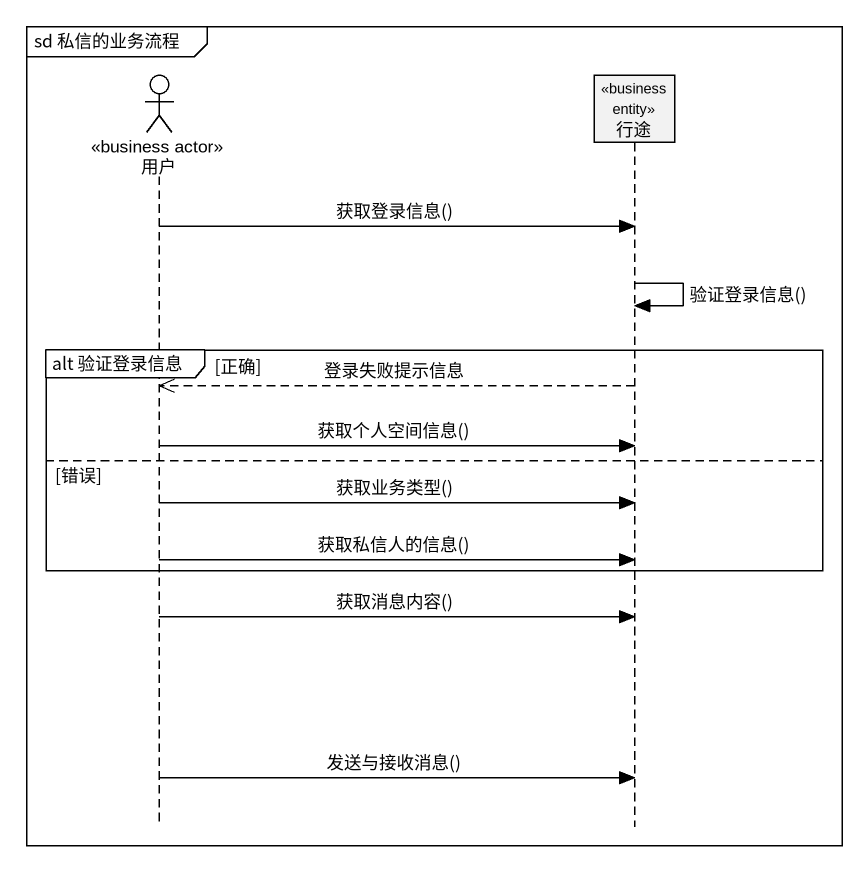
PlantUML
@startuml
mainframe sd 私信的业务流程
hide footbox
actor 用户 <<business actor>>
participant 行途 <<business entity>>

用户 -> 行途 : 获取登录信息()
行途 -> 行途 : 验证登录信息()
group alt 验证登录信息 [正确]
  行途 -->> 用户 : 登录失败提示信息
  用户 -> 行途 : 获取个人空间信息()
else 错误
  用户 -> 行途 : 获取业务类型()
  用户 -> 行途 : 获取私信人的信息()
end
用户 -> 行途 : 获取消息内容()
用户 -> 行途 : 发送与接收消息()
@enduml
